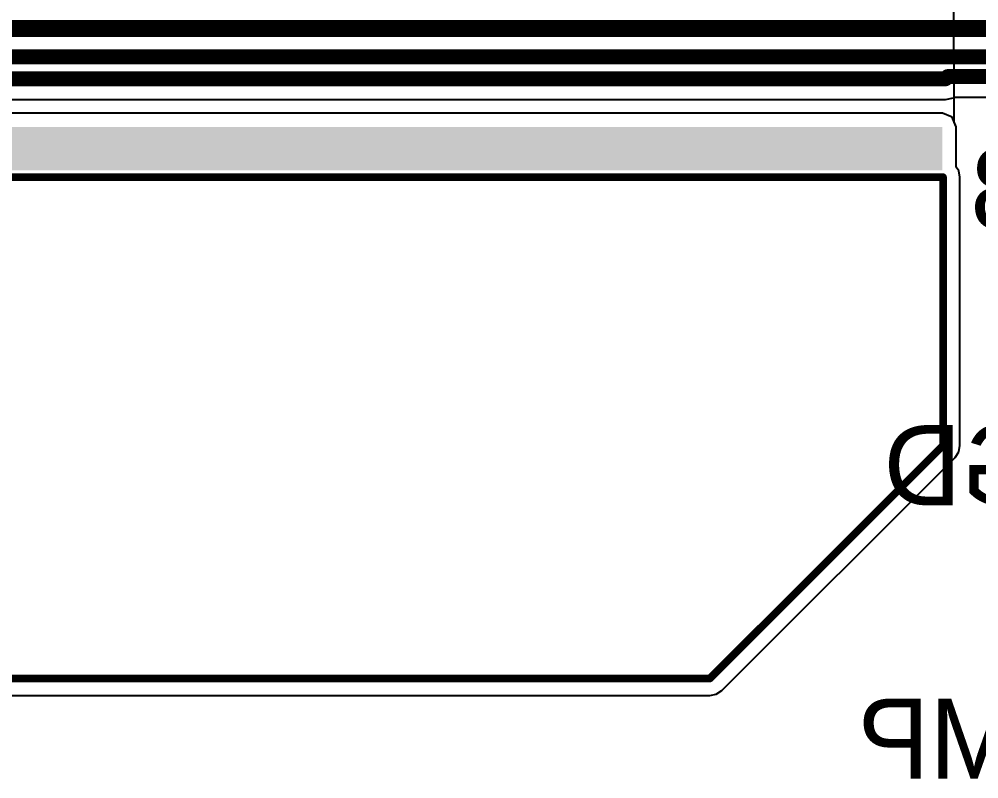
# Model space of a CAD drawing. Extents: x 17 to 262, y 47 to 156.
# Drawn here: x 108.69 to 118.26, y 57 to 64.58 of the extents above; entities that cross this region are included whole.
import ezdxf

# ---------------------------------------------------------------- set-up
doc = ezdxf.new("R2010")
doc.units = 0
for name, color, linetype in [('BOTTOMLAYER', 5, 'CONTINUOUS'), ('BOTTOMOVERLAY', 54, 'CONTINUOUS'), ('KEEPOUTLAYER', 6, 'CONTINUOUS'), ('MECHANICAL1', 6, 'CONTINUOUS'), ('MIDLAYER1', 16, 'CONTINUOUS'), ('MIDLAYER2', 76, 'CONTINUOUS'), ('TOPLAYER', 1, 'CONTINUOUS')]:
    doc.layers.add(name, color=color, linetype=linetype)

msp = doc.modelspace()

# ---------------------------------------------------------------- linework, layer by layer
at = {"layer": 'BOTTOMLAYER'}
for p, q in [((118.01, 63.5496), (117.9991, 66.85)), ((118.0306, 63.5), (118.01, 63.5496)), ((118.0306, 63.1006), (118.0306, 63.5)), ((118.0553, 63.0636), (118.0306, 63.1006)), ((118.0681, 62.9992), (118.0553, 63.0636)), ((118.0681, 60.3242), (118.0681, 62.9992)), ((118.0188, 60.2052), (118.0553, 60.2598)), ((118.0553, 60.2598), (118.0681, 60.3242)), ((115.6938, 57.8802), (118.0188, 60.2052)), ((115.6392, 57.8437), (115.6938, 57.8802)), ((101.0627, 57.8309), (115.5748, 57.8309)), ((115.5748, 57.8309), (115.6392, 57.8437))]:
    msp.add_line(p, q, dxfattribs=at)
at = {"layer": 'KEEPOUTLAYER', "const_width": 0.0762}
for points in [[(76.3979, 62.9992), (117.8998, 62.9992)], [(117.8998, 60.3242), (117.8998, 62.9992)], [(115.5748, 57.9992), (117.8998, 60.3242)], [(100.993, 57.9992), (115.5748, 57.9992)]]:
    msp.add_lwpolyline(points, dxfattribs=at)
at = {"layer": 'KEEPOUTLAYER', "const_width": 0.0381}
for points in [[(117.8807, 62.9992, 1), (117.9188, 62.9992, 1)], [(117.8807, 62.9992, 1), (117.9188, 62.9992, 1)], [(117.8807, 60.3242, 1), (117.9188, 60.3242, 1)], [(117.8807, 60.3242, 1), (117.9188, 60.3242, 1)], [(115.5557, 57.9992, 1), (115.5938, 57.9992, 1)], [(115.5557, 57.9992, 1), (115.5938, 57.9992, 1)]]:
    msp.add_lwpolyline(points, format="xyb", close=True, dxfattribs=at)
at = {"layer": 'KEEPOUTLAYER'}
msp.add_solid([(76.1134, 63.0682), (117.8931, 63.0682), (76.1134, 63.5), (117.8931, 63.5)], dxfattribs=at)
at = {"layer": 'MECHANICAL1', "const_width": 0.0762}
for points in [[(76.3979, 62.9992), (117.8998, 62.9992)], [(117.8998, 60.3242), (117.8998, 62.9992)], [(115.5748, 57.9992), (117.8998, 60.3242)], [(100.993, 57.9992), (115.5748, 57.9992)]]:
    msp.add_lwpolyline(points, dxfattribs=at)
at = {"layer": 'MECHANICAL1', "const_width": 0.0381}
for points in [[(117.8807, 62.9992, 1), (117.9188, 62.9992, 1)], [(117.8807, 62.9992, 1), (117.9188, 62.9992, 1)], [(117.8807, 60.3242, 1), (117.9188, 60.3242, 1)], [(117.8807, 60.3242, 1), (117.9188, 60.3242, 1)], [(115.5557, 57.9992, 1), (115.5938, 57.9992, 1)], [(115.5557, 57.9992, 1), (115.5938, 57.9992, 1)]]:
    msp.add_lwpolyline(points, format="xyb", close=True, dxfattribs=at)
at = {"layer": 'MIDLAYER1'}
for p, q in [((119.5411, 64.406), (74.5378, 64.406)), ((74.6231, 63.994), (119.4558, 63.994)), ((117.8931, 63.6375), (76.1134, 63.6375)), ((117.9903, 63.5972), (117.8931, 63.6375)), ((118.0306, 63.5), (117.9903, 63.5972)), ((118.0306, 63.1006), (118.0306, 63.5)), ((118.0553, 63.0636), (118.0306, 63.1006)), ((118.0681, 62.9992), (118.0553, 63.0636)), ((118.0681, 60.3242), (118.0681, 62.9992)), ((118.0188, 60.2052), (118.0553, 60.2598)), ((118.0553, 60.2598), (118.0681, 60.3242)), ((115.6938, 57.8802), (118.0188, 60.2052)), ((115.6392, 57.8437), (115.6938, 57.8802)), ((101.0627, 57.8309), (115.5748, 57.8309)), ((115.5748, 57.8309), (115.6392, 57.8437))]:
    msp.add_line(p, q, dxfattribs=at)
at = {"layer": 'MIDLAYER1', "const_width": 0.15}
msp.add_lwpolyline([(74.5378, 64.2), (118.934, 64.2)], dxfattribs=at)
at = {"layer": 'MIDLAYER2'}
for p, q in [((117.9252, 63.7754), (118.004, 63.7911)), ((118.004, 63.7911), (118.0114, 63.796)), ((118.0114, 63.796), (118.9296, 63.796)), ((75.4339, 63.7754), (117.9252, 63.7754)), ((117.8931, 63.6375), (76.1134, 63.6375)), ((117.9903, 63.5972), (117.8931, 63.6375)), ((118.0306, 63.5), (117.9903, 63.5972)), ((118.0306, 63.1006), (118.0306, 63.5)), ((118.0553, 63.0636), (118.0306, 63.1006)), ((118.0681, 62.9992), (118.0553, 63.0636)), ((118.0681, 60.3242), (118.0681, 62.9992)), ((118.0188, 60.2052), (118.0553, 60.2598)), ((118.0553, 60.2598), (118.0681, 60.3242)), ((115.6938, 57.8802), (118.0188, 60.2052)), ((115.6392, 57.8437), (115.6938, 57.8802)), ((101.0627, 57.8309), (115.5748, 57.8309)), ((115.5748, 57.8309), (115.6392, 57.8437))]:
    msp.add_line(p, q, dxfattribs=at)
at = {"layer": 'MIDLAYER2', "const_width": 0.15}
for points in [[(75.0316, 64.4906), (119.8785, 64.4906)], [(117.9252, 63.9814), (117.9458, 64.002)], [(117.9458, 64.002), (119.5879, 64.002)], [(75.3486, 63.9814), (117.9252, 63.9814)]]:
    msp.add_lwpolyline(points, dxfattribs=at)
at = {"layer": 'MIDLAYER2', "const_width": 0.075}
for points in [[(117.9083, 64.002, 1), (117.9833, 64.002, 1)], [(117.9083, 64.002, 1), (117.9833, 64.002, 1)], [(117.8877, 63.9814, 1), (117.9627, 63.9814, 1)], [(117.8877, 63.9814, 1), (117.9627, 63.9814, 1)]]:
    msp.add_lwpolyline(points, format="xyb", close=True, dxfattribs=at)
at = {"layer": 'TOPLAYER'}
for p, q in [((118.01, 63.5496), (117.9991, 66.85)), ((118.0306, 63.5), (118.01, 63.5496)), ((118.0306, 63.1006), (118.0306, 63.5)), ((118.0553, 63.0636), (118.0306, 63.1006)), ((118.0681, 62.9992), (118.0553, 63.0636)), ((118.0681, 60.3242), (118.0681, 62.9992)), ((118.0188, 60.2052), (118.0553, 60.2598)), ((118.0553, 60.2598), (118.0681, 60.3242)), ((115.6938, 57.8802), (118.0188, 60.2052)), ((115.6392, 57.8437), (115.6938, 57.8802)), ((101.0627, 57.8309), (115.5748, 57.8309)), ((115.5748, 57.8309), (115.6392, 57.8437))]:
    msp.add_line(p, q, dxfattribs=at)

# ---------------------------------------------------------------- texts
at = {"layer": 'BOTTOMOVERLAY', "text_generation_flag": 2}
for s, p in [('3v3', (119.8963, 62.484)), ('L3GD', (120.1048, 59.728)), ('TEMP', (120.0233, 57))]:
    msp.add_text(s, height=0.8, dxfattribs=at).set_placement(p)

doc.saveas('drawing.dxf')
